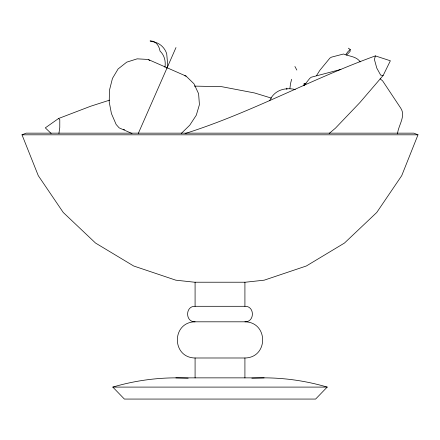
<?xml version="1.0" encoding="UTF-8"?>
<svg xmlns="http://www.w3.org/2000/svg" width="440" height="440" viewBox="0 0 440 440"><rect width="100%" height="100%" fill="white"/><g stroke="black" fill="none" stroke-linecap="round" stroke-linejoin="round"><path stroke-width="0.66" d="M286.814 89.502L286.841 88.143M348.354 48.186L350.224 49.5L350.114 51.409L346.616 55.066M289.916 88.523L290.483 83.771L291.643 79.266M58.922 133.458L59.78 127.468L59.791 119.63L58.553 118.509L45.309 127.859L51.15 133.463M375.375 55.902L374.418 59.51L376.778 68.079L380.683 75.152L383.191 75.405L390.363 60.775L375.375 55.902C310.888 79.178 250.569 112.937 185.053 133.562M397.529 133.859C398.145 125.626 406.131 116.182 400.757 108.18L382.668 80.927L380.144 78.815M418 134.816L401.715 175.67L376.75 212.476L344.459 243.056L306.356 265.98L264.209 280.176L245.399 282.222L194.601 282.222L175.791 280.176L133.645 265.98L95.541 243.056L63.25 212.476L38.286 175.67L22 134.816L26.175 133.155L413.826 133.155L418 134.816L22 134.816M166.821 68.239L167.805 65.813L166.694 53.686A20.4 18.508 -66.2 0 0 151.696 41.586L150.04 40.937A20.4 12.975 -70 0 1 160.023 51.079A20.4 17.21 -58.1 0 1 164.94 67.287M138.276 133.474L167.112 67.782M167.211 67.562L175.989 47.559M316.509 75.636L319.858 70.301L329.874 58.124L331.463 57.151L343.486 54.01C349.058 56.381 356.527 56.326 360.195 61.881M269.627 100.799C274.082 90.354 284.691 87.016 295.29 89.529M345.978 54.335L347.853 51.766L350.224 49.5M303.859 85.772L309.76 78.375L311.24 77.22L340.901 69.421M383.191 75.405L359.882 102.57L335.418 128.194L329.159 133.474M327.184 387.096L315.618 399.064L124.383 399.064L112.816 387.096C132.759 381.183 153.516 378.065 174.312 377.861L265.689 377.861C286.484 378.065 307.241 381.183 327.184 387.096L112.816 387.096M181.242 133.491L189.772 125.169L196.295 115.198L199.419 104.665L198.605 93.715L193.958 83.765L186.082 76.109L148.143 59.455L137.175 58.839L126.709 62.156L118.096 68.97L112.459 78.397L109.533 89.947L109.181 101.86L111.425 113.564L116.16 124.504L119.18 127.875L132.022 133.513M304.018 85.663L304.018 83.864L306.152 83.754M58.553 118.509L90.755 106.2L109.621 100.133M244.915 321.811C254.876 322.185 254.876 305.927 244.915 306.3L195.085 306.3C185.125 305.927 185.125 322.185 195.085 321.811L244.915 321.811C268.543 322.086 268.543 357.709 244.915 357.99L195.085 357.99C171.457 357.709 171.457 322.086 195.085 321.811M251.829 378.175L264.132 377.861M123.327 129.696L124.619 129.679M175.868 377.861L188.172 378.175M305.443 83.991L304.018 83.864M194.365 86.103L221.766 86.691L254.573 92.967L271.535 98.153M184.816 75.774L186.082 76.109M148.693 59.807L149.798 60.511M294.91 66.473L296.841 70.07M244.915 282.222L244.915 306.3M244.915 357.99L244.915 377.988M195.085 282.222L195.085 306.3M195.085 357.99L195.085 377.988"/></g></svg>
